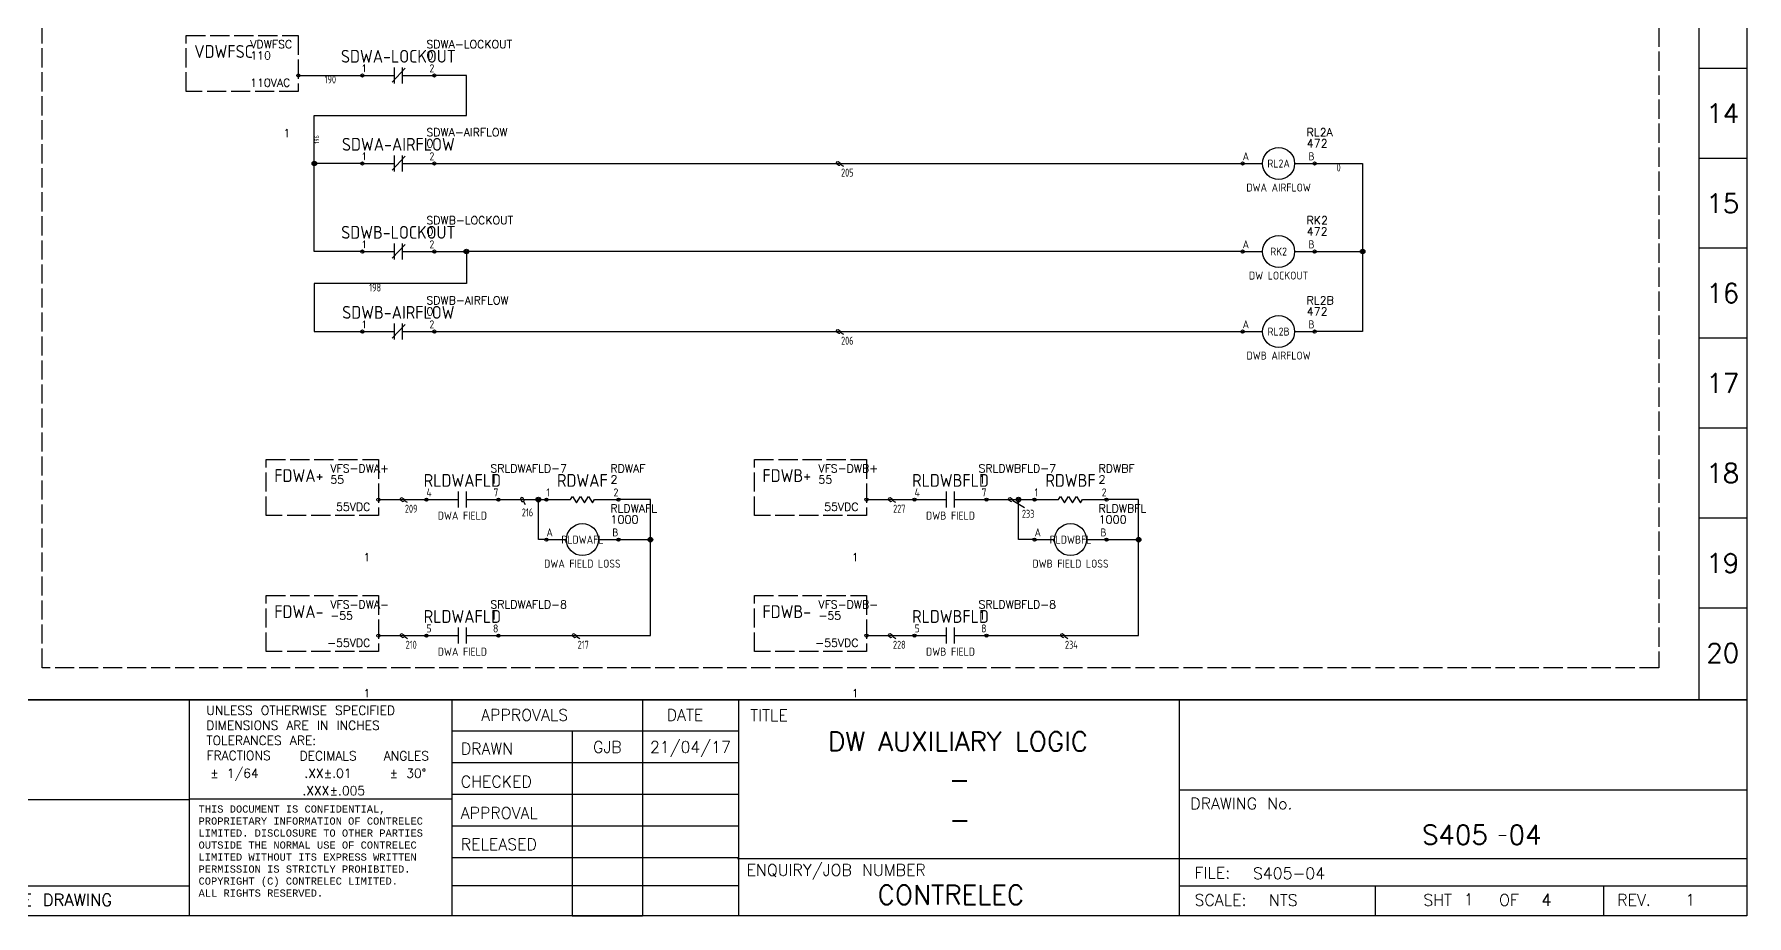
# Model space of a CAD drawing. Header units: millimetres. Extents: x 0 to 1020, y 0 to 646.
# Drawn here: x 485 to 1020, y 0 to 275 of the extents above; entities that cross this region are included whole.
import ezdxf
from ezdxf.enums import TextEntityAlignment as Align

# ---------------------------------------------------------------- set-up
doc = ezdxf.new("R2010")
doc.units = ezdxf.units.MM
doc.header["$LTSCALE"] = 0.5
doc.linetypes.add('ACAD_ISO02W100', pattern=[15, 12, -3])
for name, color, linetype in [('LOCBOX', 7, 'ACAD_ISO02W100'), ('NETLIST', 50, 'Continuous'), ('OUTLINE_0', 7, 'Continuous'), ('OUTLINE_GRID', 7, 'Continuous'), ('SYMS', 7, 'Continuous'), ('WIREFIXED', 7, 'Continuous'), ('WIRENO', 7, 'Continuous'), ('WIRES', 7, 'Continuous')]:
    doc.layers.add(name, color=color, linetype=linetype)
doc.styles.add('MONOTXT', font='monotxt', dxfattribs={"height": 0.125})
doc.styles.get("Standard").update_dxf_attribs({"font": 'txt.shx', "bigfont": 'gbcbig.shx'})
doc.styles.add('WD', font='romans.shx', dxfattribs={"bigfont": 'gbcbig.shx'})
doc.styles.add('WD_IEC', font='isocp2.shx', dxfattribs={"width": 0.9, "height": 4})

# ---------------------------------------------------------------- blocks, each defined once
blk = doc.blocks.new('CONTRELEC 2016 BLOCK')
for p, q in [((444.47, 68.75), (444.47, 12.5)), ((512.88, 68.75), (512.88, 12.5)), ((562.5, 68.75), (562.5, 12.5)), ((587.5, 68.75), (587.5, 12.5)), ((702.25, 68.75), (702.25, 12.5)), ((587.5, 60.54), (512.88, 60.54)), ((544.24, 60.54), (544.24, 12.5)), ((587.5, 52.27), (512.88, 52.27)), ((702.25, 45.31), (850, 45.31)), ((362.88, 42.79), (444.47, 42.79)), ((444.47, 42.9), (513.01, 42.9)), ((587.5, 44.04), (512.88, 44.04)), ((587.5, 35.79), (512.88, 35.79)), ((587.5, 27.54), (512.88, 27.54)), ((587.24, 27.38), (850, 27.38)), ((362.88, 20.29), (444.47, 20.29)), ((587.5, 20.29), (512.88, 20.29)), ((702.25, 20.31), (850, 20.31)), ((753.23, 20.31), (753.23, 12.5)), ((812.7, 20.31), (812.7, 12.5))]:
    blk.add_line(p, q)
blk.add_lwpolyline([(0, 68.75), (850, 68.75), (850, 12.5), (0, 12.5)], close=True)
at = {"layer": 'OUTLINE_0', "linetype": 'Continuous'}
blk.add_line((544.24, 12.5), (562.5, 12.5), dxfattribs=at)
at = {"insert": (784.15, 34.85), "char_height": 2.5, "width": 3.4096, "attachment_point": 1}
blk.add_mtext('\\pi0.87148;-', dxfattribs=at)
at = {"layer": 'OUTLINE_0'}
for s, height, p in [('UNLESS OTHERWISE SPECIFIED', 2.35, (448.97, 64.79)), ('DIMENSIONS ARE IN INCHES', 2.35, (448.97, 60.88)), ('APPROVALS', 3, (520.53, 63.28)), ('DATE', 3, (568.82, 63.28)), ('TITLE', 3, (590.57, 63.19)), ('TOLERANCES ARE:', 2.35, (448.97, 56.96)), ('FRACTIONS', 2.35, (449.01, 53.04)), ('DECIMALS', 2.35, (473.22, 52.96)), ('ANGLES', 2.35, (495.17, 52.96)), ('DRAWN', 3, (515.21, 54.5)), ('%%P 1/64', 2.35, (450.01, 48.43)), ('.XX%%P.01', 2.35, (474.49, 48.43)), ('%%P 30%%D', 2.35, (496.69, 48.43)), ('.XXX%%P.005', 2.35, (473.98, 43.89)), ('CHECKED', 3, (515.21, 45.93)), ('APPROVAL', 3, (515.21, 37.77)), ('DRAWING No.', 3, (705.14, 40.21)), ('RELEASED', 3, (515.21, 29.61)), ('ENQUIRY/JOB NUMBER', 3, (589.63, 22.91)), ('FILE:', 3, (706.25, 22.18)), ('DO NOT SCALE DRAWING', 3.125, (371.49, 15.05)), ('SCALE:', 3, (706.25, 15.11)), ('SHT    OF', 3, (765.79, 15.11))]:
    blk.add_text(s, height=height, dxfattribs=at).set_placement(p)
at = {"layer": 'OUTLINE_0', "style": 'WD'}
blk.add_text('REV.', height=3, dxfattribs=at).set_placement((816.29, 15.11))
at = {"layer": 'OUTLINE_0', "insert": (446.94, 41.22), "char_height": 1.875, "width": 63.19, "attachment_point": 1, "style": 'MONOTXT'}
blk.add_mtext('THIS DOCUMENT IS CONFIDENTIAL, PROPRIETARY INFORMATION OF CONTRELEC LIMITED. DISCLOSURE TO OTHER PARTIES OUTSIDE THE NORMAL USE OF CONTRELEC LIMITED WITHOUT ITS EXPRESS WRITTEN PERMISSION IS STRICTLY PROHIBITED. COPYRIGHT (C) CONTRELEC LIMITED.^JALL RIGHTS RESERVED.', dxfattribs=at)
at = {"layer": 'OUTLINE_0', "style": 'WD'}
for tag, height, p in [('DWGDESC1', 5, (644.66, 57.89)), ('EDBY', 3, (553.37, 56.41)), ('EDDATE', 3, (575, 56.41)), ('CKBY', 3, (553.37, 48.16)), ('CKDATE', 3, (575, 48.16)), ('DWGDESC2', 5, (645.03, 47.96)), ('DWGDESC3', 5, (645.15, 37.57)), ('PROJDESC', 5, (642.81, 17.97)), ('REVISION', 3, (835.28, 16.64))]:
    blk.add_attdef(tag, text='', height=height, dxfattribs=at).set_placement(p, align=Align.MIDDLE_CENTER)
blk.add_attdef('DWGNO', text='', height=5, dxfattribs=at).set_placement((782.6, 33.58), align=Align.MIDDLE_RIGHT)
blk.add_attdef('SHEETNO', text='', height=5, dxfattribs=at).set_placement((788, 33.58), align=Align.MIDDLE_LEFT)
for tag, p, height in [('FILENAME', (721.45, 22.05), 3), ('SCALE', (725.62, 15.05), 3), ('SH', (776.35, 15.29), 3), ('NSH', (796.5, 15.11), 3.12)]:
    blk.add_attdef(tag, p, '', height=height, dxfattribs=at)
at = {"layer": 'OUTLINE_0', "style": 'WD', "flags": 1}
blk.add_attdef('WD_TB', (567.05, 15.25), '', height=3, dxfattribs=at)
blk = doc.blocks.new('2010 Grid')
at = {"layer": 'OUTLINE_GRID'}
for p, q in [((850, 481.25), (850, 0)), ((837.5, 468.74), (837.5, 0)), ((850, 164.35), (837.5, 164.35)), ((850, 140.93), (837.5, 140.93)), ((850, 117.51), (837.5, 117.51)), ((850, 94.1), (837.5, 94.1)), ((850, 70.68), (837.5, 70.68)), ((850, 47.27), (837.5, 47.27)), ((850, 23.85), (837.5, 23.85)), ((850, 0), (0, 0))]:
    blk.add_line(p, q, dxfattribs=at)
at = {"layer": 'OUTLINE_GRID', "char_height": 5, "width": 17.7556, "attachment_point": 5}
for s, insert in [('14', (843.75, 152.64)), ('15', (843.75, 129.22)), ('16', (843.75, 105.81)), ('17', (843.75, 82.39)), ('18', (843.75, 58.98)), ('19', (843.75, 35.56)), ('20', (843.75, 12.15))]:
    blk.add_mtext(s, dxfattribs=dict(at, insert=insert))
blk = doc.blocks.new('DCM-1')
at = {"linetype": 'ACAD_ISO02W100'}
blk.add_lwpolyline([(-35, 12.5), (0, 12.5), (0, -5), (-35, -5)], close=True, dxfattribs=at)
blk.add_circle((0, 0), 0.5)
at = {"style": 'WD_IEC'}
for tag, height, flags, p in [('LOC', 4, 1, (-32.5, 14.5)), ('DESC1', 3, 9, (-32.5, 2.5))]:
    blk.add_attdef(tag, text='', height=height, dxfattribs=dict(at, flags=flags)).set_placement(p, align=Align.MIDDLE_LEFT)
blk.add_attdef('TAG1', text='', height=4, dxfattribs=at).set_placement((-32.5, 7.5), align=Align.MIDDLE_LEFT)
at = {"style": 'WD_IEC', "flags": 1}
blk.add_attdef('X1TERM01', (0, 0), '', height=0.5, dxfattribs=at)
blk.add_attdef('TERMDESC01', text='', height=2.5).set_placement((-2.5, -1), align=Align.TOP_RIGHT)
blk.add_attdef('TERM01', text='', height=2.5).set_placement((-2.5, -20), align=Align.BOTTOM_RIGHT)
at = {"layer": 'NETLIST'}
for tag, p in [('NETTAG', (-15, 8.5)), ('NETVALUE', (-15, 5))]:
    blk.add_attdef(tag, p, '', height=2.5, dxfattribs=at)
blk = doc.blocks.new('RESISTOR-1')
for p, q in [((0, 0), (7.5, 0)), ((7.5, 0), (8.12, 1)), ((8.12, 1), (9.38, -1)), ((9.38, -1), (10.62, 1)), ((10.62, 1), (11.88, -1)), ((11.88, -1), (13.12, 1)), ((13.12, 1), (14.38, -1)), ((14.38, -1), (15, 0)), ((15, 0), (22.5, 0))]:
    blk.add_line(p, q)
for centre in [(0, 0), (22.5, 0)]:
    blk.add_circle(centre, 0.5)
at = {"style": 'WD_IEC', "flags": 1}
blk.add_attdef('LOC', text='', height=4, dxfattribs=at).set_placement((11.25, 11), align=Align.MIDDLE_CENTER)
at = {"style": 'WD_IEC'}
for tag, height, p in [('TAG1', 4, (11.25, 6)), ('DESC1', 2.5, (10.75, -3))]:
    blk.add_attdef(tag, text='', height=height, dxfattribs=at).set_placement(p, align=Align.MIDDLE_CENTER)
for tag, p, height, flags in [('X4TERM01', (0, 0), 0.64, 1), ('TERM01', (0, 1), 2.5, 8), ('X1TERM02', (22.5, 0), 0.64, 1)]:
    blk.add_attdef(tag, p, '', height=height, dxfattribs=dict(at, flags=flags))
at = {"style": 'WD_IEC', "flags": 8}
blk.add_attdef('TERM02', text='', height=2.5, dxfattribs=at).set_placement((22.5, 1), align=Align.RIGHT)
at = {"layer": 'NETLIST'}
for tag, p, height in [('NETTAG', (20, 8.5), 2.5), ('NETVALUE', (20, 5), 2.56)]:
    blk.add_attdef(tag, p, '', height=height, dxfattribs=at)
blk = doc.blocks.new('CONTACT-NO')
for p, q in [((2.5, 0), (12.5, 0)), ((12.5, -2.5), (12.5, 2.5)), ((15, -2.5), (15, 2.5)), ((15, 0), (25, 0))]:
    blk.add_line(p, q)
for centre in [(2.5, 0), (25, 0)]:
    blk.add_circle(centre, 0.5)
at = {"style": 'WD_IEC', "flags": 1}
blk.add_attdef('LOC', text='', height=4, dxfattribs=at).set_placement((13.75, 11), align=Align.MIDDLE_CENTER)
at = {"style": 'WD_IEC'}
for tag, height, p in [('TAG1', 4, (13.75, 6)), ('DESC1', 2.5, (13.75, -5))]:
    blk.add_attdef(tag, text='', height=height, dxfattribs=at).set_placement(p, align=Align.MIDDLE_CENTER)
for tag, p, height, flags in [('X4TERM01', (2.5, 0), 0.64, 1), ('TERM01', (2.5, 1), 2.5, 8), ('X1TERM02', (25, 0), 0.64, 1)]:
    blk.add_attdef(tag, p, '', height=height, dxfattribs=dict(at, flags=flags))
at = {"style": 'WD_IEC', "flags": 8}
blk.add_attdef('TERM02', text='', height=2.5, dxfattribs=at).set_placement((25, 1), align=Align.RIGHT)
at = {"layer": 'NETLIST'}
for tag, p, height in [('NETTAG', (22.5, 8.5), 2.5), ('NETVALUE', (22.5, 5), 2.56)]:
    blk.add_attdef(tag, p, '', height=height, dxfattribs=at)
blk = doc.blocks.new('CONTACTOR-H')
for p, q in [((0, 0), (6.25, 0)), ((16.25, 0), (22.5, 0))]:
    blk.add_line(p, q)
for centre, radius in [((0, 0), 0.5), ((11.25, 0), 5), ((22.5, 0), 0.5)]:
    blk.add_circle(centre, radius)
at = {"style": 'WD_IEC', "flags": 1}
blk.add_attdef('LOC', text='', height=4, dxfattribs=at).set_placement((11.25, 8.5), align=Align.MIDDLE_CENTER)
at = {"style": 'WD_IEC'}
for tag, p, height, flags in [('X4TERM01', (0, 0), 0.64, 1), ('TERM01', (0, 1), 2.5, 8), ('X1TERM02', (22.5, 0), 0.64, 1)]:
    blk.add_attdef(tag, p, '', height=height, dxfattribs=dict(at, flags=flags))
for tag, height, p in [('TAG1', 4, (11.25, 0)), ('DESC1', 2.5, (11.25, -7.5))]:
    blk.add_attdef(tag, text='', height=height, dxfattribs=at).set_placement(p, align=Align.MIDDLE_CENTER)
at = {"style": 'WD_IEC', "flags": 8}
blk.add_attdef('TERM02', text='', height=2.5, dxfattribs=at).set_placement((22.5, 1), align=Align.RIGHT)
at = {"layer": 'NETLIST'}
for tag, p, height in [('NETTAG', (20, 8.5), 2.5), ('NETVALUE', (20, 5), 2.56)]:
    blk.add_attdef(tag, p, '', height=height, dxfattribs=at)
blk = doc.blocks.new('WDDOT')
for radius in [0.72, 0.449, 0.223]:
    blk.add_circle((0, 0), radius)
blk = doc.blocks.new('WD_WNH2')
at = {"linetype": 'Continuous', "style": 'WD_IEC', "width": 0.8}
blk.add_attdef('WIRENO', text='', height=2.5, dxfattribs=at).set_placement((0, 0), align=Align.TOP_CENTER)
at = {"style": 'WD_IEC', "flags": 1}
for tag, p in [('W02USER', (0, -1.21)), ('W03USER', (0, -1.33)), ('W04USER', (0, -1.46)), ('W05USER', (0, -1.58)), ('W06USER', (0, -1.71)), ('W07USER', (0, -1.83)), ('W08USER', (0, -1.96)), ('W09USER', (0, -2.08)), ('W01USER', (0, -1.08)), ('W10USER', (0, -2.21))]:
    blk.add_attdef(tag, text='', height=0.08, dxfattribs=at).set_placement(p, align=Align.CENTER)
blk = doc.blocks.new('CONTACT-NC')
for p, q in [((0, 0), (10, 0)), ((13.35, 2.25), (9.28, -2.05)), ((10, -2.5), (10, 2.5)), ((12.5, -2.5), (12.5, 2.5)), ((12.5, 0), (22.5, 0))]:
    blk.add_line(p, q)
for centre in [(0, 0), (22.5, 0)]:
    blk.add_circle(centre, 0.5)
at = {"style": 'WD_IEC', "flags": 1}
blk.add_attdef('LOC', text='', height=4, dxfattribs=at).set_placement((11.25, 11), align=Align.MIDDLE_CENTER)
at = {"style": 'WD_IEC'}
for tag, height, p in [('TAG1', 4, (11.25, 6)), ('DESC1', 2.5, (11.25, -5))]:
    blk.add_attdef(tag, text='', height=height, dxfattribs=at).set_placement(p, align=Align.MIDDLE_CENTER)
for tag, p, height, flags in [('X4TERM01', (0, 0), 0.64, 1), ('TERM01', (0, 1), 2.5, 8), ('X1TERM02', (22.5, 0), 0.64, 1)]:
    blk.add_attdef(tag, p, '', height=height, dxfattribs=dict(at, flags=flags))
at = {"style": 'WD_IEC', "flags": 8}
blk.add_attdef('TERM02', text='', height=2.5, dxfattribs=at).set_placement((22.5, 1), align=Align.RIGHT)
at = {"layer": 'NETLIST'}
for tag, p, height in [('NETTAG', (20, 8.5), 2.5), ('NETVALUE', (20, 5), 2.56)]:
    blk.add_attdef(tag, p, '', height=height, dxfattribs=at)
blk = doc.blocks.new('WD_WNV2')
at = {"linetype": 'Continuous', "style": 'WD_IEC', "width": 0.8}
blk.add_attdef('WIRENO', text='', height=1.5, rotation=90, dxfattribs=at).set_placement((0, 0), align=Align.TOP_CENTER)
at = {"style": 'WD_IEC', "flags": 1}
for tag, p in [('W01USER', (1.86, -1.08)), ('W02USER', (1.86, -1.21)), ('W03USER', (1.86, -1.33)), ('W04USER', (1.86, -1.46)), ('W05USER', (1.86, -1.58)), ('W06USER', (1.86, -1.71)), ('W07USER', (1.86, -1.83)), ('W08USER', (1.86, -1.96)), ('W09USER', (1.86, -2.08)), ('W10USER', (1.86, -2.21))]:
    blk.add_attdef(tag, text='', height=0.08, dxfattribs=at).set_placement(p, align=Align.CENTER)

msp = doc.modelspace()

# ---------------------------------------------------------------- linework, layer by layer
at = {"layer": 'LOCBOX'}
msp.add_lwpolyline([(487.5, 615), (992.5, 615), (992.5, 77.5), (487.5, 77.5)], close=True, dxfattribs=at)
at = {"layer": 'WIRENO'}
for points in [[(737.9, 234.05), (736.94, 234.6), (736.79, 235.15), (736.1, 235.54), (735.56, 235.4), (735.71, 234.85), (736.4, 234.46), (736.67, 234.53)], [(737.9, 181.55), (736.94, 182.1), (736.79, 182.65), (736.1, 183.04), (735.56, 182.9), (735.71, 182.35), (736.4, 181.96), (736.67, 182.03)], [(601.65, 129.05), (600.69, 129.6), (600.54, 130.15), (599.85, 130.54), (599.31, 130.4), (599.46, 129.85), (600.15, 129.46), (600.42, 129.53)], [(638.45, 128.35), (637.9, 129.31), (638.04, 129.85), (637.65, 130.54), (637.1, 130.69), (636.96, 130.15), (637.35, 129.46), (637.63, 129.39)], [(754.15, 129.05), (753.19, 129.6), (753.04, 130.15), (752.35, 130.54), (751.81, 130.4), (751.96, 129.85), (752.65, 129.46), (752.92, 129.53)], [(794.4, 127.46), (790.69, 129.6), (790.54, 130.15), (789.85, 130.54), (789.31, 130.4), (789.46, 129.85), (790.15, 129.46), (790.42, 129.53)], [(601.65, 86.55), (600.69, 87.1), (600.54, 87.65), (599.85, 88.04), (599.31, 87.9), (599.46, 87.35), (600.15, 86.96), (600.42, 87.03)], [(655.4, 86.55), (654.44, 87.1), (654.29, 87.65), (653.6, 88.04), (653.06, 87.9), (653.21, 87.35), (653.9, 86.96), (654.17, 87.03)], [(754.15, 86.55), (753.19, 87.1), (753.04, 87.65), (752.35, 88.04), (751.81, 87.9), (751.96, 87.35), (752.65, 86.96), (752.92, 87.03)], [(807.9, 86.55), (806.94, 87.1), (806.79, 87.65), (806.1, 88.04), (805.56, 87.9), (805.71, 87.35), (806.4, 86.96), (806.67, 87.03)]]:
    msp.add_lwpolyline(points, dxfattribs=at)
at = {"layer": 'WIRES'}
for p, q in [((567.5, 262.5), (587.5, 262.5)), ((620, 262.5), (610, 262.5)), ((620, 250), (620, 262.5)), ((572.5, 235), (572.5, 250)), ((572.5, 250), (620, 250)), ((587.5, 235), (572.5, 235)), ((572.5, 232.5), (572.5, 235)), ((572.5, 207.5), (572.5, 232.5)), ((610, 235), (862.5, 235)), ((885, 235), (900, 235)), ((900, 235), (900, 182.5)), ((587.5, 207.5), (572.5, 207.5)), ((610, 207.5), (620, 207.5)), ((620, 207.5), (620, 197.5)), ((622.5, 207.5), (620, 207.5)), ((862.5, 207.5), (622.5, 207.5)), ((885, 207.5), (900, 207.5)), ((620, 197.5), (572.5, 197.5)), ((572.5, 197.5), (572.5, 182.5)), ((572.5, 182.5), (587.5, 182.5)), ((610, 182.5), (862.5, 182.5)), ((900, 182.5), (885, 182.5)), ((592.5, 130), (607.5, 130)), ((630, 130), (645, 130)), ((642.5, 117.5), (642.5, 130)), ((677.5, 130), (667.5, 130)), ((677.5, 87.5), (677.5, 130)), ((745, 130), (760, 130)), ((782.5, 130), (797.5, 130)), ((792.5, 117.5), (792.5, 130)), ((830, 130), (820, 130)), ((830, 87.5), (830, 130)), ((645, 117.5), (642.5, 117.5)), ((667.5, 117.5), (677.5, 117.5)), ((797.5, 117.5), (792.5, 117.5)), ((820, 117.5), (830, 117.5)), ((592.5, 87.5), (607.5, 87.5)), ((630, 87.5), (677.5, 87.5)), ((745, 87.5), (760, 87.5)), ((782.5, 87.5), (830, 87.5))]:
    msp.add_line(p, q, dxfattribs=at)

# ---------------------------------------------------------------- block references
at = {"xscale": 1.2, "yscale": 1.2, "zscale": 1.2}
msp.add_blockref('2010 Grid', (0, 67.5), dxfattribs=at)
for p, values in [((567.5, 262.5), {'NETVALUE': '110', 'NETTAG': 'VDWFSC', 'TERM01': '1', 'TAG1': 'VDWFSC', 'TERMDESC01': '110VAC'}), ((592.5, 130), {'NETVALUE': '55', 'NETTAG': 'VFS-DWA+', 'TERM01': '1', 'TAG1': 'FDWA+', 'TERMDESC01': '55VDC'}), ((745, 130), {'NETVALUE': '55', 'NETTAG': 'VFS-DWB+', 'TERM01': '1', 'TAG1': 'FDWB+', 'TERMDESC01': '55VDC'}), ((592.5, 87.5), {'NETVALUE': '-55', 'NETTAG': 'VFS-DWA-', 'TERM01': '1', 'TAG1': 'FDWA-', 'TERMDESC01': '-55VDC'}), ((745, 87.5), {'NETVALUE': '-55', 'NETTAG': 'VFS-DWB-', 'TERM01': '1', 'TAG1': 'FDWB-', 'TERMDESC01': '-55VDC'})]:
    msp.add_blockref('DCM-1', p).add_auto_attribs(values)
ref = msp.add_blockref('CONTACT-NC', (587.5, 262.5))
ref.add_attrib('TERM02', '2', dxfattribs={"height": 2.5, "style": 'WD_IEC'}).set_placement((610, 263.5), align=Align.RIGHT)
ref.add_attrib('TERM01', '1', (587.5, 263.5), dxfattribs={"height": 2.5, "style": 'WD_IEC'})
ref.add_attrib('TAG1', 'SDWA-LOCKOUT', dxfattribs={"height": 4, "style": 'WD_IEC'}).set_placement((598.75, 268.5), align=Align.MIDDLE_CENTER)
ref.add_attrib('NETVALUE', '0', (607.5, 267.5), dxfattribs={"layer": 'NETLIST', "height": 2.56})
ref.add_attrib('NETTAG', 'SDWA-LOCKOUT', (607.5, 271), dxfattribs={"layer": 'NETLIST', "height": 2.5})
ref = msp.add_blockref('CONTACT-NC', (587.5, 235))
ref.add_attrib('TERM02', '2', dxfattribs={"height": 2.5, "style": 'WD_IEC'}).set_placement((610, 236), align=Align.RIGHT)
ref.add_attrib('TERM01', '1', (587.5, 236), dxfattribs={"height": 2.5, "style": 'WD_IEC'})
ref.add_attrib('TAG1', 'SDWA-AIRFLOW', dxfattribs={"height": 4, "style": 'WD_IEC'}).set_placement((598.75, 241), align=Align.MIDDLE_CENTER)
ref.add_attrib('NETVALUE', '0', (607.5, 240), dxfattribs={"layer": 'NETLIST', "height": 2.56})
ref.add_attrib('NETTAG', 'SDWA-AIRFLOW', (607.5, 243.5), dxfattribs={"layer": 'NETLIST', "height": 2.5})
ref = msp.add_blockref('CONTACTOR-H', (862.5, 235))
ref.add_attrib('TERM02', 'B', dxfattribs={"height": 2.5, "style": 'WD_IEC'}).set_placement((885, 236), align=Align.RIGHT)
ref.add_attrib('TERM01', 'A', (862.5, 236), dxfattribs={"height": 2.5, "style": 'WD_IEC'})
ref.add_attrib('DESC1', 'DWA AIRFLOW', dxfattribs={"height": 2.5, "style": 'WD_IEC'}).set_placement((873.75, 227.5), align=Align.MIDDLE_CENTER)
ref.add_attrib('TAG1', 'RL2A', dxfattribs={"height": 2.5, "style": 'WD_IEC'}).set_placement((873.75, 235), align=Align.MIDDLE_CENTER)
ref.add_attrib('NETVALUE', '472', (882.5, 240), dxfattribs={"layer": 'NETLIST', "height": 2.56})
ref.add_attrib('NETTAG', 'RL2A', (882.5, 243.5), dxfattribs={"layer": 'NETLIST', "height": 2.5})
ref = msp.add_blockref('CONTACT-NC', (587.5, 207.5))
ref.add_attrib('TERM02', '2', dxfattribs={"height": 2.5, "style": 'WD_IEC'}).set_placement((610, 208.5), align=Align.RIGHT)
ref.add_attrib('TERM01', '1', (587.5, 208.5), dxfattribs={"height": 2.5, "style": 'WD_IEC'})
ref.add_attrib('TAG1', 'SDWB-LOCKOUT', dxfattribs={"height": 4, "style": 'WD_IEC'}).set_placement((598.75, 213.5), align=Align.MIDDLE_CENTER)
ref.add_attrib('NETVALUE', '0', (607.5, 212.5), dxfattribs={"layer": 'NETLIST', "height": 2.56})
ref.add_attrib('NETTAG', 'SDWB-LOCKOUT', (607.5, 216), dxfattribs={"layer": 'NETLIST', "height": 2.5})
ref = msp.add_blockref('CONTACTOR-H', (862.5, 207.5))
ref.add_attrib('TERM02', 'B', dxfattribs={"height": 2.5, "style": 'WD_IEC'}).set_placement((885, 208.5), align=Align.RIGHT)
ref.add_attrib('TERM01', 'A', (862.5, 208.5), dxfattribs={"height": 2.5, "style": 'WD_IEC'})
ref.add_attrib('DESC1', 'DW LOCKOUT', dxfattribs={"height": 2.5, "style": 'WD_IEC'}).set_placement((873.75, 200), align=Align.MIDDLE_CENTER)
ref.add_attrib('TAG1', 'RK2', dxfattribs={"height": 2.5, "style": 'WD_IEC'}).set_placement((873.75, 207.5), align=Align.MIDDLE_CENTER)
ref.add_attrib('NETVALUE', '472', (882.5, 212.5), dxfattribs={"layer": 'NETLIST', "height": 2.56})
ref.add_attrib('NETTAG', 'RK2', (882.5, 216), dxfattribs={"layer": 'NETLIST', "height": 2.5})
ref = msp.add_blockref('CONTACT-NC', (587.5, 182.5))
ref.add_attrib('TERM02', '2', dxfattribs={"height": 2.5, "style": 'WD_IEC'}).set_placement((610, 183.5), align=Align.RIGHT)
ref.add_attrib('TERM01', '1', (587.5, 183.5), dxfattribs={"height": 2.5, "style": 'WD_IEC'})
ref.add_attrib('TAG1', 'SDWB-AIRFLOW', dxfattribs={"height": 4, "style": 'WD_IEC'}).set_placement((598.75, 188.5), align=Align.MIDDLE_CENTER)
ref.add_attrib('NETVALUE', '0', (607.5, 187.5), dxfattribs={"layer": 'NETLIST', "height": 2.56})
ref.add_attrib('NETTAG', 'SDWB-AIRFLOW', (607.5, 191), dxfattribs={"layer": 'NETLIST', "height": 2.5})
ref = msp.add_blockref('CONTACTOR-H', (862.5, 182.5))
ref.add_attrib('TERM02', 'B', dxfattribs={"height": 2.5, "style": 'WD_IEC'}).set_placement((885, 183.5), align=Align.RIGHT)
ref.add_attrib('TERM01', 'A', (862.5, 183.5), dxfattribs={"height": 2.5, "style": 'WD_IEC'})
ref.add_attrib('DESC1', 'DWB AIRFLOW', dxfattribs={"height": 2.5, "style": 'WD_IEC'}).set_placement((873.75, 175), align=Align.MIDDLE_CENTER)
ref.add_attrib('TAG1', 'RL2B', dxfattribs={"height": 2.5, "style": 'WD_IEC'}).set_placement((873.75, 182.5), align=Align.MIDDLE_CENTER)
ref.add_attrib('NETVALUE', '472', (882.5, 187.5), dxfattribs={"layer": 'NETLIST', "height": 2.56})
ref.add_attrib('NETTAG', 'RL2B', (882.5, 191), dxfattribs={"layer": 'NETLIST', "height": 2.5})
ref = msp.add_blockref('CONTACT-NO', (605, 130))
ref.add_attrib('NETTAG', 'SRLDWAFLD-7', (627.5, 138.5), dxfattribs={"layer": 'NETLIST', "height": 2.5})
ref.add_attrib('NETVALUE', '1', (627.5, 135), dxfattribs={"layer": 'NETLIST', "height": 2.56})
ref.add_attrib('TAG1', 'RLDWAFLD', dxfattribs={"height": 4, "style": 'WD_IEC'}).set_placement((618.75, 136), align=Align.MIDDLE_CENTER)
ref.add_attrib('DESC1', 'DWA FIELD', dxfattribs={"height": 2.5, "style": 'WD_IEC'}).set_placement((618.75, 125), align=Align.MIDDLE_CENTER)
ref.add_attrib('TERM01', '4', (607.5, 131), dxfattribs={"height": 2.5, "style": 'WD_IEC'})
ref.add_attrib('TERM02', '7', dxfattribs={"height": 2.5, "style": 'WD_IEC'}).set_placement((630, 131), align=Align.RIGHT)
ref = msp.add_blockref('RESISTOR-1', (645, 130))
ref.add_attrib('NETTAG', 'RDWAF', (665, 138.5), dxfattribs={"layer": 'NETLIST', "height": 2.5})
ref.add_attrib('NETVALUE', '2', (665, 135), dxfattribs={"layer": 'NETLIST', "height": 2.56})
ref.add_attrib('TAG1', 'RDWAF', dxfattribs={"height": 4, "style": 'WD_IEC'}).set_placement((656.25, 136), align=Align.MIDDLE_CENTER)
ref.add_attrib('TERM01', '1', (645, 131), dxfattribs={"height": 2.5, "style": 'WD_IEC'})
ref.add_attrib('TERM02', '2', dxfattribs={"height": 2.5, "style": 'WD_IEC'}).set_placement((667.5, 131), align=Align.RIGHT)
ref = msp.add_blockref('CONTACT-NO', (757.5, 130))
ref.add_attrib('NETTAG', 'SRLDWBFLD-7', (780, 138.5), dxfattribs={"layer": 'NETLIST', "height": 2.5})
ref.add_attrib('NETVALUE', '1', (780, 135), dxfattribs={"layer": 'NETLIST', "height": 2.56})
ref.add_attrib('TAG1', 'RLDWBFLD', dxfattribs={"height": 4, "style": 'WD_IEC'}).set_placement((771.25, 136), align=Align.MIDDLE_CENTER)
ref.add_attrib('DESC1', 'DWB FIELD', dxfattribs={"height": 2.5, "style": 'WD_IEC'}).set_placement((771.25, 125), align=Align.MIDDLE_CENTER)
ref.add_attrib('TERM01', '4', (760, 131), dxfattribs={"height": 2.5, "style": 'WD_IEC'})
ref.add_attrib('TERM02', '7', dxfattribs={"height": 2.5, "style": 'WD_IEC'}).set_placement((782.5, 131), align=Align.RIGHT)
ref = msp.add_blockref('RESISTOR-1', (797.5, 130))
ref.add_attrib('NETTAG', 'RDWBF', (817.5, 138.5), dxfattribs={"layer": 'NETLIST', "height": 2.5})
ref.add_attrib('NETVALUE', '2', (817.5, 135), dxfattribs={"layer": 'NETLIST', "height": 2.56})
ref.add_attrib('TAG1', 'RDWBF', dxfattribs={"height": 4, "style": 'WD_IEC'}).set_placement((808.75, 136), align=Align.MIDDLE_CENTER)
ref.add_attrib('TERM01', '1', (797.5, 131), dxfattribs={"height": 2.5, "style": 'WD_IEC'})
ref.add_attrib('TERM02', '2', dxfattribs={"height": 2.5, "style": 'WD_IEC'}).set_placement((820, 131), align=Align.RIGHT)
ref = msp.add_blockref('CONTACTOR-H', (645, 117.5))
ref.add_attrib('TERM02', 'B', dxfattribs={"height": 2.5, "style": 'WD_IEC'}).set_placement((667.5, 118.5), align=Align.RIGHT)
ref.add_attrib('TERM01', 'A', (645, 118.5), dxfattribs={"height": 2.5, "style": 'WD_IEC'})
ref.add_attrib('DESC1', 'DWA FIELD LOSS', dxfattribs={"height": 2.5, "style": 'WD_IEC'}).set_placement((656.25, 110), align=Align.MIDDLE_CENTER)
ref.add_attrib('TAG1', 'RLDWAFL', dxfattribs={"height": 2.5, "style": 'WD_IEC'}).set_placement((656.25, 117.5), align=Align.MIDDLE_CENTER)
ref.add_attrib('NETVALUE', '1000', (665, 122.5), dxfattribs={"layer": 'NETLIST', "height": 2.56})
ref.add_attrib('NETTAG', 'RLDWAFL', (665, 126), dxfattribs={"layer": 'NETLIST', "height": 2.5})
ref = msp.add_blockref('CONTACTOR-H', (797.5, 117.5))
ref.add_attrib('TERM02', 'B', dxfattribs={"height": 2.5, "style": 'WD_IEC'}).set_placement((820, 118.5), align=Align.RIGHT)
ref.add_attrib('TERM01', 'A', (797.5, 118.5), dxfattribs={"height": 2.5, "style": 'WD_IEC'})
ref.add_attrib('DESC1', 'DWB FIELD LOSS', dxfattribs={"height": 2.5, "style": 'WD_IEC'}).set_placement((808.75, 110), align=Align.MIDDLE_CENTER)
ref.add_attrib('TAG1', 'RLDWBFL', dxfattribs={"height": 2.5, "style": 'WD_IEC'}).set_placement((808.75, 117.5), align=Align.MIDDLE_CENTER)
ref.add_attrib('NETVALUE', '1000', (817.5, 122.5), dxfattribs={"layer": 'NETLIST', "height": 2.56})
ref.add_attrib('NETTAG', 'RLDWBFL', (817.5, 126), dxfattribs={"layer": 'NETLIST', "height": 2.5})
ref = msp.add_blockref('CONTACT-NO', (605, 87.5))
ref.add_attrib('NETTAG', 'SRLDWAFLD-8', (627.5, 96), dxfattribs={"layer": 'NETLIST', "height": 2.5})
ref.add_attrib('NETVALUE', '1', (627.5, 92.5), dxfattribs={"layer": 'NETLIST', "height": 2.56})
ref.add_attrib('TAG1', 'RLDWAFLD', dxfattribs={"height": 4, "style": 'WD_IEC'}).set_placement((618.75, 93.5), align=Align.MIDDLE_CENTER)
ref.add_attrib('DESC1', 'DWA FIELD', dxfattribs={"height": 2.5, "style": 'WD_IEC'}).set_placement((618.75, 82.5), align=Align.MIDDLE_CENTER)
ref.add_attrib('TERM01', '5', (607.5, 88.5), dxfattribs={"height": 2.5, "style": 'WD_IEC'})
ref.add_attrib('TERM02', '8', dxfattribs={"height": 2.5, "style": 'WD_IEC'}).set_placement((630, 88.5), align=Align.RIGHT)
ref = msp.add_blockref('CONTACT-NO', (757.5, 87.5))
ref.add_attrib('NETTAG', 'SRLDWBFLD-8', (780, 96), dxfattribs={"layer": 'NETLIST', "height": 2.5})
ref.add_attrib('NETVALUE', '1', (780, 92.5), dxfattribs={"layer": 'NETLIST', "height": 2.56})
ref.add_attrib('TAG1', 'RLDWBFLD', dxfattribs={"height": 4, "style": 'WD_IEC'}).set_placement((771.25, 93.5), align=Align.MIDDLE_CENTER)
ref.add_attrib('DESC1', 'DWB FIELD', dxfattribs={"height": 2.5, "style": 'WD_IEC'}).set_placement((771.25, 82.5), align=Align.MIDDLE_CENTER)
ref.add_attrib('TERM01', '5', (760, 88.5), dxfattribs={"height": 2.5, "style": 'WD_IEC'})
ref.add_attrib('TERM02', '8', dxfattribs={"height": 2.5, "style": 'WD_IEC'}).set_placement((782.5, 88.5), align=Align.RIGHT)
msp.add_blockref('CONTRELEC 2016 BLOCK', (0, -15), dxfattribs=at).add_auto_attribs({'DWGNO': 'S405', 'FILENAME': 'S405-04', 'DWGDESC1': 'DW AUXILIARY LOGIC', 'DWGDESC2': '-', 'DWGDESC3': '-', 'SH': '1', 'NSH': '4', 'SCALE': 'NTS', 'EDBY': 'GJB', 'EDDATE': '21/04/17', 'PROJDESC': 'CONTRELEC', 'SHEETNO': '04', 'REVISION': '1'})
at = {"layer": 'SYMS'}
for p in [(572.5, 235), (620, 207.5), (900, 207.5), (642.5, 130), (792.5, 130), (677.5, 117.5), (830, 117.5)]:
    msp.add_blockref('WDDOT', p, dxfattribs=at)
at = {"layer": 'WIREFIXED'}
ref = msp.add_blockref('WD_WNH2', (892.5, 235), dxfattribs=at)
ref.add_attrib('WIRENOF', '0', dxfattribs={"linetype": 'Continuous', "height": 2.5, "style": 'WD_IEC', "width": 0.8}).set_placement((892.5, 235), align=Align.TOP_CENTER)
at = {"layer": 'WIRENO'}
ref = msp.add_blockref('WD_WNH2', (577.5, 262.5), dxfattribs=at)
ref.add_attrib('WIRENO', '190', dxfattribs={"linetype": 'Continuous', "height": 2.5, "style": 'WD_IEC', "width": 0.8}).set_placement((577.5, 262.5), align=Align.TOP_CENTER)
ref = msp.add_blockref('WD_WNV2', (572.5, 242.5), dxfattribs=at)
ref.add_attrib('WIRENO', '196', dxfattribs={"linetype": 'Continuous', "height": 1.5, "rotation": 90, "style": 'WD_IEC', "width": 0.8}).set_placement((572.5, 242.5), align=Align.TOP_CENTER)
ref = msp.add_blockref('WD_WNH2', (736.25, 235), dxfattribs=at)
ref.add_attrib('WIRENO', '205', dxfattribs={"linetype": 'Continuous', "height": 2.5, "style": 'WD_IEC', "width": 0.8}).set_placement((739, 233.41), align=Align.TOP_CENTER)
ref = msp.add_blockref('WD_WNH2', (591.5, 197.5), dxfattribs=at)
ref.add_attrib('WIRENO', '198', dxfattribs={"linetype": 'Continuous', "height": 2.5, "style": 'WD_IEC', "width": 0.8}).set_placement((591.5, 197.5), align=Align.TOP_CENTER)
ref = msp.add_blockref('WD_WNH2', (736.25, 182.5), dxfattribs=at)
ref.add_attrib('WIRENO', '206', dxfattribs={"linetype": 'Continuous', "height": 2.5, "style": 'WD_IEC', "width": 0.8}).set_placement((739, 180.91), align=Align.TOP_CENTER)
ref = msp.add_blockref('WD_WNH2', (600, 130), dxfattribs=at)
ref.add_attrib('WIRENO', '209', dxfattribs={"linetype": 'Continuous', "height": 2.5, "style": 'WD_IEC', "width": 0.8}).set_placement((602.75, 128.41), align=Align.TOP_CENTER)
ref = msp.add_blockref('WD_WNH2', (752.5, 130), dxfattribs=at)
ref.add_attrib('WIRENO', '227', dxfattribs={"linetype": 'Continuous', "height": 2.5, "style": 'WD_IEC', "width": 0.8}).set_placement((755.25, 128.41), align=Align.TOP_CENTER)
ref = msp.add_blockref('WD_WNH2', (637.5, 130), dxfattribs=at)
ref.add_attrib('WIRENO', '216', dxfattribs={"linetype": 'Continuous', "height": 2.5, "style": 'WD_IEC', "width": 0.8}).set_placement((639.09, 127.25), align=Align.TOP_CENTER)
ref = msp.add_blockref('WD_WNH2', (790, 130), dxfattribs=at)
ref.add_attrib('WIRENO', '233', dxfattribs={"linetype": 'Continuous', "height": 2.5, "style": 'WD_IEC', "width": 0.8}).set_placement((795.5, 126.83), align=Align.TOP_CENTER)
ref = msp.add_blockref('WD_WNH2', (600, 87.5), dxfattribs=at)
ref.add_attrib('WIRENO', '210', dxfattribs={"linetype": 'Continuous', "height": 2.5, "style": 'WD_IEC', "width": 0.8}).set_placement((602.75, 85.91), align=Align.TOP_CENTER)
ref = msp.add_blockref('WD_WNH2', (653.75, 87.5), dxfattribs=at)
ref.add_attrib('WIRENO', '217', dxfattribs={"linetype": 'Continuous', "height": 2.5, "style": 'WD_IEC', "width": 0.8}).set_placement((656.5, 85.91), align=Align.TOP_CENTER)
ref = msp.add_blockref('WD_WNH2', (752.5, 87.5), dxfattribs=at)
ref.add_attrib('WIRENO', '228', dxfattribs={"linetype": 'Continuous', "height": 2.5, "style": 'WD_IEC', "width": 0.8}).set_placement((755.25, 85.91), align=Align.TOP_CENTER)
ref = msp.add_blockref('WD_WNH2', (806.25, 87.5), dxfattribs=at)
ref.add_attrib('WIRENO', '234', dxfattribs={"linetype": 'Continuous', "height": 2.5, "style": 'WD_IEC', "width": 0.8}).set_placement((809, 85.91), align=Align.TOP_CENTER)

doc.saveas('drawing.dxf')
